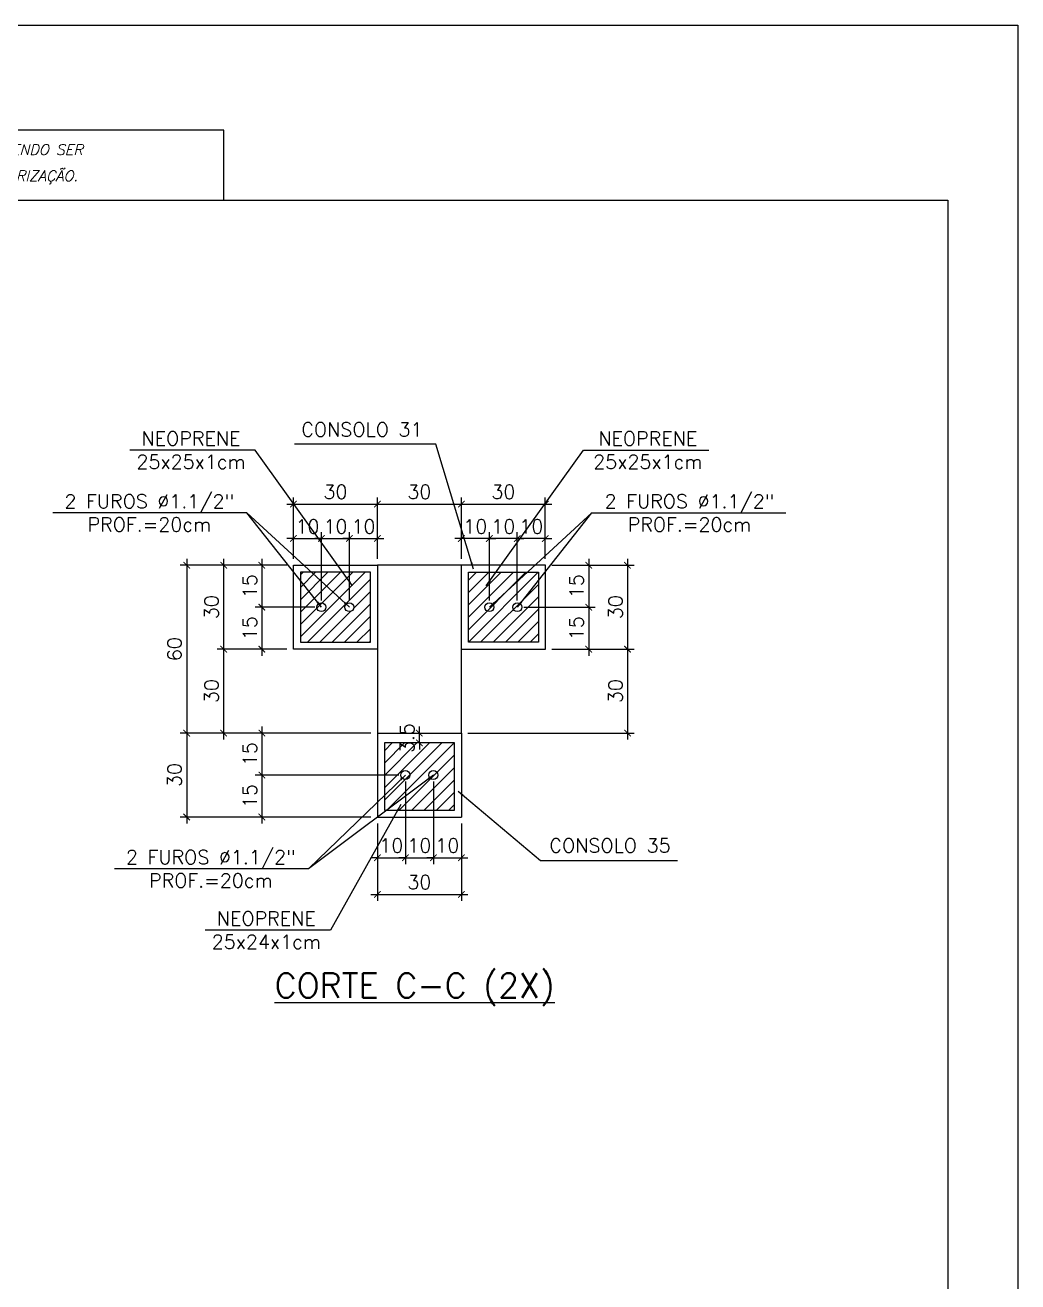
# Model space of a CAD drawing. Header units: centimetres. Extents: x 1658 to 17259, y 8294 to 11444.
# Drawn here: x 5449 to 6513, y 10097 to 11444 of the extents above; entities that cross this region are included whole.
import ezdxf

# ---------------------------------------------------------------- set-up
doc = ezdxf.new("R2010")
doc.units = ezdxf.units.CM
doc.header["$LTSCALE"] = 50
doc.header["$MEASUREMENT"] = 0
doc.header["$PDMODE"] = 67
for name, color, linetype in [('COTAS-PRECON', 1, 'Continuous'), ('FORMATO-PRECON', 2, 'Continuous'), ('HACHURAS-PRECON', 1, 'Continuous'), ('LINHA-01-PRECON', 1, 'Continuous'), ('LINHA-02-PRECON', 2, 'Continuous'), ('LINHA-03-PRECON', 3, 'Continuous'), ('填充', 7, 'Continuous')]:
    doc.layers.add(name, color=color, linetype=linetype)
doc.styles.add('ROMANS', font='ROMANS.SHX', dxfattribs={"oblique": 15, "height": 3})
doc.styles.get("Standard").update_dxf_attribs({"font": 'romans.shx'})
doc.dimstyles.new('ESC75-25', dxfattribs={"dimscale": 0, "dimtxt": 15, "dimasz": 7, "dimexe": 7, "dimexo": 7, "dimgap": 5.5, "dimtad": 1, "dimdec": 1, "dimlfac": 0.333333, "dimdsep": 46, "dimtxsty": 'Standard', "dimblk": 'ARCHTICK', "dimcen": 0.1, "dimdle": 7, "dimclrd": 256, "dimclre": 256, "dimclrt": 2, "dimadec": 0, "dimazin": 0, "dimtfac": 1, "dimtdec": 1, "dimtix": 1, "dimtmove": 2, "dimatfit": 3, "dimfxl": 1, "dimarcsym": 0})
doc.dimstyles.new('ESC75-75', dxfattribs={"dimscale": 0, "dimtxt": 15, "dimasz": 7, "dimexe": 7, "dimexo": 7, "dimgap": 5.5, "dimtad": 1, "dimdec": 1, "dimdsep": 46, "dimtxsty": 'Standard', "dimblk": 'ARCHTICK', "dimcen": 0.1, "dimdle": 7, "dimclrd": 256, "dimclre": 256, "dimclrt": 2, "dimadec": 0, "dimazin": 0, "dimtfac": 1, "dimtdec": 1, "dimtix": 1, "dimtmove": 2, "dimatfit": 3, "dimfxl": 1, "dimarcsym": 0})
pattern_1 = [(45, (8895.836, 11672.476), (-6.629126, 6.629126), [])]

# ---------------------------------------------------------------- blocks, each defined once
blk = doc.blocks.new('A$C2E607E54')
at = {"layer": 'FORMATO-PRECON', "color": 6}
blk.add_line((1835, 4050), (685, 4050), dxfattribs=at)
at = {"layer": 'FORMATO-PRECON'}
for points in [[(0, 4200), (2970, 4200), (2970, 0), (0, 0)], [(685, 3950), (1835, 3950), (1835, 4050), (685, 4050)]]:
    blk.add_lwpolyline(points, close=True, dxfattribs=at)
at = {"layer": 'FORMATO-PRECON', "color": 6}
blk.add_lwpolyline([(100, 3950), (2870, 3950), (2870, 100), (100, 100)], close=True, dxfattribs=at)
at = {"layer": 'FORMATO-PRECON', "style": 'ROMANS', "oblique": 15}
for s, p in [('ESTE DESENHO É DE PROPRIEDADE DA                            NÃO PODENDO SER', (700.8, 4014.4)), ('COPIADO PARCIAL OU TOTALMENTE, NEM CEDIDO A TERCEIROS SEM A PRÉVIA AUTORIZAÇÃO.', (700.8, 3977))]:
    blk.add_text(s, height=15, dxfattribs=at).set_placement(p)
blk = doc.blocks.new('_ArchTick')
at = {"color": 0, "linetype": 'ByBlock', "const_width": 0.15}
blk.add_lwpolyline([(-0.5, -0.5), (0.5, 0.5)], dxfattribs=at)
blk = doc.blocks.new('*D67')
at = {"layer": 'Defpoints', "color": 0, "transparency": 16777216}
for p in [(5826.8, 10930.4), (5736.8, 10864.9), (5826.8, 10864.9)]:
    blk.add_point(p, dxfattribs=at)
at = {"layer": 'LINHA-01-PRECON', "lineweight": -2, "transparency": 16777216}
for p, q in [((5729.8, 10930.4), (5833.8, 10930.4)), ((5736.8, 10871.9), (5736.8, 10937.4)), ((5826.8, 10871.9), (5826.8, 10937.4))]:
    blk.add_line(p, q, dxfattribs=at)
at = {"layer": 'LINHA-01-PRECON', "lineweight": -2, "transparency": 16777216, "xscale": 7, "yscale": 7, "zscale": 7, "rotation": 180}
blk.add_blockref('_ArchTick', (5736.8, 10930.4), dxfattribs=at)
at = {"layer": 'LINHA-01-PRECON', "lineweight": -2, "transparency": 16777216, "xscale": 7, "yscale": 7, "zscale": 7}
blk.add_blockref('_ArchTick', (5826.8, 10930.4), dxfattribs=at)
at = {"layer": 'LINHA-01-PRECON', "color": 2, "transparency": 16777216, "insert": (5781.8, 10943.4), "char_height": 15, "attachment_point": 5}
blk.add_mtext('30', dxfattribs=at)
blk = doc.blocks.new('*D68')
at = {"layer": 'Defpoints', "color": 0, "transparency": 16777216}
for p in [(5916.8, 10930.4), (5826.8, 10864.9), (5916.8, 10864.9)]:
    blk.add_point(p, dxfattribs=at)
at = {"layer": 'LINHA-01-PRECON', "lineweight": -2, "transparency": 16777216}
for p, q in [((5819.8, 10930.4), (5923.8, 10930.4)), ((5826.8, 10871.9), (5826.8, 10937.4)), ((5916.8, 10871.9), (5916.8, 10937.4))]:
    blk.add_line(p, q, dxfattribs=at)
at = {"layer": 'LINHA-01-PRECON', "lineweight": -2, "transparency": 16777216, "xscale": 7, "yscale": 7, "zscale": 7, "rotation": 180}
blk.add_blockref('_ArchTick', (5826.8, 10930.4), dxfattribs=at)
at = {"layer": 'LINHA-01-PRECON', "lineweight": -2, "transparency": 16777216, "xscale": 7, "yscale": 7, "zscale": 7}
blk.add_blockref('_ArchTick', (5916.8, 10930.4), dxfattribs=at)
at = {"layer": 'LINHA-01-PRECON', "color": 2, "transparency": 16777216, "insert": (5871.8, 10943.4), "char_height": 15, "attachment_point": 5}
blk.add_mtext('30', dxfattribs=at)
blk = doc.blocks.new('*D43')
at = {"layer": 'Defpoints', "color": 0, "transparency": 16777216}
for p in [(6006.8, 10930.4), (5916.8, 10864.9), (6006.8, 10864.9)]:
    blk.add_point(p, dxfattribs=at)
at = {"layer": 'LINHA-01-PRECON', "lineweight": -2, "transparency": 16777216}
for p, q in [((5909.8, 10930.4), (6013.8, 10930.4)), ((5916.8, 10871.9), (5916.8, 10937.4)), ((6006.8, 10871.9), (6006.8, 10937.4))]:
    blk.add_line(p, q, dxfattribs=at)
at = {"layer": 'LINHA-01-PRECON', "lineweight": -2, "transparency": 16777216, "xscale": 7, "yscale": 7, "zscale": 7, "rotation": 180}
blk.add_blockref('_ArchTick', (5916.8, 10930.4), dxfattribs=at)
at = {"layer": 'LINHA-01-PRECON', "lineweight": -2, "transparency": 16777216, "xscale": 7, "yscale": 7, "zscale": 7}
blk.add_blockref('_ArchTick', (6006.8, 10930.4), dxfattribs=at)
at = {"layer": 'LINHA-01-PRECON', "color": 2, "transparency": 16777216, "insert": (5961.8, 10943.4), "char_height": 15, "attachment_point": 5}
blk.add_mtext('30', dxfattribs=at)
blk = doc.blocks.new('*D44')
at = {"layer": 'Defpoints', "color": 0, "transparency": 16777216}
for p in [(5766.8, 10893.5), (5736.8, 10864.9), (5766.8, 10819.9)]:
    blk.add_point(p, dxfattribs=at)
at = {"layer": 'LINHA-01-PRECON', "lineweight": -2, "transparency": 16777216}
for p, q in [((5736.8, 10893.5), (5729.8, 10893.5)), ((5736.8, 10871.9), (5736.8, 10900.5)), ((5736.8, 10893.5), (5766.8, 10893.5)), ((5766.8, 10826.9), (5766.8, 10900.5)), ((5766.8, 10893.5), (5773.8, 10893.5))]:
    blk.add_line(p, q, dxfattribs=at)
at = {"layer": 'LINHA-01-PRECON', "lineweight": -2, "transparency": 16777216, "xscale": 7, "yscale": 7, "zscale": 7}
blk.add_blockref('_ArchTick', (5736.8, 10893.5), dxfattribs=at)
at = {"layer": 'LINHA-01-PRECON', "lineweight": -2, "transparency": 16777216, "xscale": 7, "yscale": 7, "zscale": 7, "rotation": 180}
blk.add_blockref('_ArchTick', (5766.8, 10893.5), dxfattribs=at)
at = {"layer": 'LINHA-01-PRECON', "color": 2, "transparency": 16777216, "insert": (5751.8, 10906.5), "char_height": 15, "attachment_point": 5}
blk.add_mtext('10', dxfattribs=at)
blk = doc.blocks.new('*D45')
at = {"layer": 'Defpoints', "color": 0, "transparency": 16777216}
for p in [(5796.8, 10893.5), (5766.8, 10819.9), (5796.8, 10819.9)]:
    blk.add_point(p, dxfattribs=at)
at = {"layer": 'LINHA-01-PRECON', "lineweight": -2, "transparency": 16777216}
for p, q in [((5766.8, 10893.5), (5759.8, 10893.5)), ((5766.8, 10826.9), (5766.8, 10900.5)), ((5766.8, 10893.5), (5796.8, 10893.5)), ((5796.8, 10826.9), (5796.8, 10900.5)), ((5796.8, 10893.5), (5803.8, 10893.5))]:
    blk.add_line(p, q, dxfattribs=at)
at = {"layer": 'LINHA-01-PRECON', "lineweight": -2, "transparency": 16777216, "xscale": 7, "yscale": 7, "zscale": 7}
blk.add_blockref('_ArchTick', (5766.8, 10893.5), dxfattribs=at)
at = {"layer": 'LINHA-01-PRECON', "lineweight": -2, "transparency": 16777216, "xscale": 7, "yscale": 7, "zscale": 7, "rotation": 180}
blk.add_blockref('_ArchTick', (5796.8, 10893.5), dxfattribs=at)
at = {"layer": 'LINHA-01-PRECON', "color": 2, "transparency": 16777216, "insert": (5781.8, 10906.5), "char_height": 15, "attachment_point": 5}
blk.add_mtext('10', dxfattribs=at)
blk = doc.blocks.new('*D46')
at = {"layer": 'Defpoints', "color": 0, "transparency": 16777216}
for p in [(5826.8, 10893.5), (5826.8, 10864.9), (5796.8, 10819.9)]:
    blk.add_point(p, dxfattribs=at)
at = {"layer": 'LINHA-01-PRECON', "lineweight": -2, "transparency": 16777216}
for p, q in [((5796.8, 10893.5), (5789.8, 10893.5)), ((5796.8, 10826.9), (5796.8, 10900.5)), ((5796.8, 10893.5), (5826.8, 10893.5)), ((5826.8, 10871.9), (5826.8, 10900.5)), ((5826.8, 10893.5), (5833.8, 10893.5))]:
    blk.add_line(p, q, dxfattribs=at)
at = {"layer": 'LINHA-01-PRECON', "lineweight": -2, "transparency": 16777216, "xscale": 7, "yscale": 7, "zscale": 7}
blk.add_blockref('_ArchTick', (5796.8, 10893.5), dxfattribs=at)
at = {"layer": 'LINHA-01-PRECON', "lineweight": -2, "transparency": 16777216, "xscale": 7, "yscale": 7, "zscale": 7, "rotation": 180}
blk.add_blockref('_ArchTick', (5826.8, 10893.5), dxfattribs=at)
at = {"layer": 'LINHA-01-PRECON', "color": 2, "transparency": 16777216, "insert": (5811.8, 10906.5), "char_height": 15, "attachment_point": 5}
blk.add_mtext('10', dxfattribs=at)
blk = doc.blocks.new('*D47')
at = {"layer": 'Defpoints', "color": 0, "transparency": 16777216}
for p in [(5976.8, 10893.5), (6006.8, 10864.9), (5976.8, 10819.9)]:
    blk.add_point(p, dxfattribs=at)
at = {"layer": 'LINHA-01-PRECON', "lineweight": -2, "transparency": 16777216}
for p, q in [((5976.8, 10893.5), (5969.8, 10893.5)), ((5976.8, 10826.9), (5976.8, 10900.5)), ((6006.8, 10893.5), (5976.8, 10893.5)), ((6006.8, 10871.9), (6006.8, 10900.5)), ((6006.8, 10893.5), (6013.8, 10893.5))]:
    blk.add_line(p, q, dxfattribs=at)
at = {"layer": 'LINHA-01-PRECON', "lineweight": -2, "transparency": 16777216, "xscale": 7, "yscale": 7, "zscale": 7}
blk.add_blockref('_ArchTick', (5976.8, 10893.5), dxfattribs=at)
at = {"layer": 'LINHA-01-PRECON', "lineweight": -2, "transparency": 16777216, "xscale": 7, "yscale": 7, "zscale": 7, "rotation": 180}
blk.add_blockref('_ArchTick', (6006.8, 10893.5), dxfattribs=at)
at = {"layer": 'LINHA-01-PRECON', "color": 2, "transparency": 16777216, "insert": (5991.8, 10906.5), "char_height": 15, "attachment_point": 5}
blk.add_mtext('10', dxfattribs=at)
blk = doc.blocks.new('*D48')
at = {"layer": 'Defpoints', "color": 0, "transparency": 16777216}
for p in [(5946.8, 10893.5), (5946.8, 10819.9), (5976.8, 10819.9)]:
    blk.add_point(p, dxfattribs=at)
at = {"layer": 'LINHA-01-PRECON', "lineweight": -2, "transparency": 16777216}
for p, q in [((5946.8, 10893.5), (5939.8, 10893.5)), ((5946.8, 10826.9), (5946.8, 10900.5)), ((5976.8, 10893.5), (5946.8, 10893.5)), ((5976.8, 10826.9), (5976.8, 10900.5)), ((5976.8, 10893.5), (5983.8, 10893.5))]:
    blk.add_line(p, q, dxfattribs=at)
at = {"layer": 'LINHA-01-PRECON', "lineweight": -2, "transparency": 16777216, "xscale": 7, "yscale": 7, "zscale": 7}
blk.add_blockref('_ArchTick', (5946.8, 10893.5), dxfattribs=at)
at = {"layer": 'LINHA-01-PRECON', "lineweight": -2, "transparency": 16777216, "xscale": 7, "yscale": 7, "zscale": 7, "rotation": 180}
blk.add_blockref('_ArchTick', (5976.8, 10893.5), dxfattribs=at)
at = {"layer": 'LINHA-01-PRECON', "color": 2, "transparency": 16777216, "insert": (5961.8, 10906.5), "char_height": 15, "attachment_point": 5}
blk.add_mtext('10', dxfattribs=at)
blk = doc.blocks.new('*D49')
at = {"layer": 'Defpoints', "color": 0, "transparency": 16777216}
for p in [(5916.8, 10893.5), (5916.8, 10864.9), (5946.8, 10819.9)]:
    blk.add_point(p, dxfattribs=at)
at = {"layer": 'LINHA-01-PRECON', "lineweight": -2, "transparency": 16777216}
for p, q in [((5916.8, 10893.5), (5909.8, 10893.5)), ((5916.8, 10871.9), (5916.8, 10900.5)), ((5946.8, 10893.5), (5916.8, 10893.5)), ((5946.8, 10826.9), (5946.8, 10900.5)), ((5946.8, 10893.5), (5953.8, 10893.5))]:
    blk.add_line(p, q, dxfattribs=at)
at = {"layer": 'LINHA-01-PRECON', "lineweight": -2, "transparency": 16777216, "xscale": 7, "yscale": 7, "zscale": 7}
blk.add_blockref('_ArchTick', (5916.8, 10893.5), dxfattribs=at)
at = {"layer": 'LINHA-01-PRECON', "lineweight": -2, "transparency": 16777216, "xscale": 7, "yscale": 7, "zscale": 7, "rotation": 180}
blk.add_blockref('_ArchTick', (5946.8, 10893.5), dxfattribs=at)
at = {"layer": 'LINHA-01-PRECON', "color": 2, "transparency": 16777216, "insert": (5931.8, 10906.5), "char_height": 15, "attachment_point": 5}
blk.add_mtext('10', dxfattribs=at)
blk = doc.blocks.new('*D50')
at = {"layer": 'Defpoints', "color": 0, "transparency": 16777216}
for p in [(5736.8, 10864.9), (5702.9, 10819.9), (5766.8, 10819.9)]:
    blk.add_point(p, dxfattribs=at)
at = {"layer": 'LINHA-01-PRECON', "lineweight": -2, "transparency": 16777216}
for p, q in [((5729.8, 10864.9), (5695.9, 10864.9)), ((5702.9, 10871.9), (5702.9, 10812.9)), ((5759.8, 10819.9), (5695.9, 10819.9))]:
    blk.add_line(p, q, dxfattribs=at)
at = {"layer": 'LINHA-01-PRECON', "lineweight": -2, "transparency": 16777216, "xscale": 7, "yscale": 7, "zscale": 7}
for p, rotation in [((5702.9, 10864.9), 90), ((5702.9, 10819.9), 270)]:
    blk.add_blockref('_ArchTick', p, dxfattribs=dict(at, rotation=rotation))
at = {"layer": 'LINHA-01-PRECON', "color": 2, "transparency": 16777216, "insert": (5689.9, 10842.4), "char_height": 15, "attachment_point": 5, "rotation": 90}
blk.add_mtext('15', dxfattribs=at)
blk = doc.blocks.new('*D51')
at = {"layer": 'Defpoints', "color": 0, "transparency": 16777216}
for p in [(5766.8, 10819.9), (5702.9, 10774.9), (5736.8, 10774.9)]:
    blk.add_point(p, dxfattribs=at)
at = {"layer": 'LINHA-01-PRECON', "lineweight": -2, "transparency": 16777216}
for p, q in [((5759.8, 10819.9), (5695.9, 10819.9)), ((5702.9, 10826.9), (5702.9, 10767.9)), ((5729.8, 10774.9), (5695.9, 10774.9))]:
    blk.add_line(p, q, dxfattribs=at)
at = {"layer": 'LINHA-01-PRECON', "lineweight": -2, "transparency": 16777216, "xscale": 7, "yscale": 7, "zscale": 7}
for p, rotation in [((5702.9, 10819.9), 90), ((5702.9, 10774.9), 270)]:
    blk.add_blockref('_ArchTick', p, dxfattribs=dict(at, rotation=rotation))
at = {"layer": 'LINHA-01-PRECON', "color": 2, "transparency": 16777216, "insert": (5689.9, 10797.4), "char_height": 15, "attachment_point": 5, "rotation": 90}
blk.add_mtext('15', dxfattribs=at)
blk = doc.blocks.new('*D52')
at = {"layer": 'Defpoints', "color": 0, "transparency": 16777216}
for p in [(5736.8, 10864.9), (5662, 10774.9), (5736.8, 10774.9)]:
    blk.add_point(p, dxfattribs=at)
at = {"layer": 'LINHA-01-PRECON', "lineweight": -2, "transparency": 16777216}
for p, q in [((5729.8, 10864.9), (5655, 10864.9)), ((5662, 10871.9), (5662, 10767.9)), ((5729.8, 10774.9), (5655, 10774.9))]:
    blk.add_line(p, q, dxfattribs=at)
at = {"layer": 'LINHA-01-PRECON', "lineweight": -2, "transparency": 16777216, "xscale": 7, "yscale": 7, "zscale": 7}
for p, rotation in [((5662, 10864.9), 90), ((5662, 10774.9), 270)]:
    blk.add_blockref('_ArchTick', p, dxfattribs=dict(at, rotation=rotation))
at = {"layer": 'LINHA-01-PRECON', "color": 2, "transparency": 16777216, "insert": (5649, 10819.9), "char_height": 15, "attachment_point": 5, "rotation": 90}
blk.add_mtext('30', dxfattribs=at)
blk = doc.blocks.new('*D53')
at = {"layer": 'Defpoints', "color": 0, "transparency": 16777216}
for p in [(5736.8, 10774.9), (5662, 10684.9), (5826.8, 10684.9)]:
    blk.add_point(p, dxfattribs=at)
at = {"layer": 'LINHA-01-PRECON', "lineweight": -2, "transparency": 16777216}
for p, q in [((5662, 10781.9), (5662, 10677.9)), ((5729.8, 10774.9), (5655, 10774.9)), ((5819.8, 10684.9), (5655, 10684.9))]:
    blk.add_line(p, q, dxfattribs=at)
at = {"layer": 'LINHA-01-PRECON', "lineweight": -2, "transparency": 16777216, "xscale": 7, "yscale": 7, "zscale": 7}
for p, rotation in [((5662, 10774.9), 90), ((5662, 10684.9), 270)]:
    blk.add_blockref('_ArchTick', p, dxfattribs=dict(at, rotation=rotation))
at = {"layer": 'LINHA-01-PRECON', "color": 2, "transparency": 16777216, "insert": (5649, 10729.9), "char_height": 15, "attachment_point": 5, "rotation": 90}
blk.add_mtext('30', dxfattribs=at)
blk = doc.blocks.new('*D54')
at = {"layer": 'Defpoints', "color": 0, "transparency": 16777216}
for p in [(5736.8, 10864.9), (5622.4, 10684.9), (5826.8, 10684.9)]:
    blk.add_point(p, dxfattribs=at)
at = {"layer": 'LINHA-01-PRECON', "lineweight": -2, "transparency": 16777216}
for p, q in [((5729.8, 10864.9), (5615.4, 10864.9)), ((5622.4, 10871.9), (5622.4, 10677.9)), ((5819.8, 10684.9), (5615.4, 10684.9))]:
    blk.add_line(p, q, dxfattribs=at)
at = {"layer": 'LINHA-01-PRECON', "lineweight": -2, "transparency": 16777216, "xscale": 7, "yscale": 7, "zscale": 7}
for p, rotation in [((5622.4, 10864.9), 90), ((5622.4, 10684.9), 270)]:
    blk.add_blockref('_ArchTick', p, dxfattribs=dict(at, rotation=rotation))
at = {"layer": 'LINHA-01-PRECON', "color": 2, "transparency": 16777216, "insert": (5609.4, 10774.9), "char_height": 15, "attachment_point": 5, "rotation": 90}
blk.add_mtext('60', dxfattribs=at)
blk = doc.blocks.new('*D55')
at = {"layer": 'Defpoints', "color": 0, "transparency": 16777216}
for p in [(5826.8, 10684.9), (5622.4, 10594.9), (5826.8, 10594.9)]:
    blk.add_point(p, dxfattribs=at)
at = {"layer": 'LINHA-01-PRECON', "lineweight": -2, "transparency": 16777216}
for p, q in [((5622.4, 10691.9), (5622.4, 10587.9)), ((5819.8, 10684.9), (5615.4, 10684.9)), ((5819.8, 10594.9), (5615.4, 10594.9))]:
    blk.add_line(p, q, dxfattribs=at)
at = {"layer": 'LINHA-01-PRECON', "lineweight": -2, "transparency": 16777216, "xscale": 7, "yscale": 7, "zscale": 7}
for p, rotation in [((5622.4, 10684.9), 90), ((5622.4, 10594.9), 270)]:
    blk.add_blockref('_ArchTick', p, dxfattribs=dict(at, rotation=rotation))
at = {"layer": 'LINHA-01-PRECON', "color": 2, "transparency": 16777216, "insert": (5609.4, 10639.9), "char_height": 15, "attachment_point": 5, "rotation": 90}
blk.add_mtext('30', dxfattribs=at)
blk = doc.blocks.new('*D56')
at = {"layer": 'Defpoints', "color": 0, "transparency": 16777216}
for p in [(5826.8, 10684.9), (5702.9, 10639.9), (5856.8, 10639.9)]:
    blk.add_point(p, dxfattribs=at)
at = {"layer": 'LINHA-01-PRECON', "lineweight": -2, "transparency": 16777216}
for p, q in [((5702.9, 10691.9), (5702.9, 10632.9)), ((5819.8, 10684.9), (5695.9, 10684.9)), ((5849.8, 10639.9), (5695.9, 10639.9))]:
    blk.add_line(p, q, dxfattribs=at)
at = {"layer": 'LINHA-01-PRECON', "lineweight": -2, "transparency": 16777216, "xscale": 7, "yscale": 7, "zscale": 7}
for p, rotation in [((5702.9, 10684.9), 90), ((5702.9, 10639.9), 270)]:
    blk.add_blockref('_ArchTick', p, dxfattribs=dict(at, rotation=rotation))
at = {"layer": 'LINHA-01-PRECON', "color": 2, "transparency": 16777216, "insert": (5689.9, 10662.4), "char_height": 15, "attachment_point": 5, "rotation": 90}
blk.add_mtext('15', dxfattribs=at)
blk = doc.blocks.new('*D57')
at = {"layer": 'Defpoints', "color": 0, "transparency": 16777216}
for p in [(5856.8, 10639.9), (5702.9, 10594.9), (5826.8, 10594.9)]:
    blk.add_point(p, dxfattribs=at)
at = {"layer": 'LINHA-01-PRECON', "lineweight": -2, "transparency": 16777216}
for p, q in [((5702.9, 10646.9), (5702.9, 10587.9)), ((5849.8, 10639.9), (5695.9, 10639.9)), ((5819.8, 10594.9), (5695.9, 10594.9))]:
    blk.add_line(p, q, dxfattribs=at)
at = {"layer": 'LINHA-01-PRECON', "lineweight": -2, "transparency": 16777216, "xscale": 7, "yscale": 7, "zscale": 7}
for p, rotation in [((5702.9, 10639.9), 90), ((5702.9, 10594.9), 270)]:
    blk.add_blockref('_ArchTick', p, dxfattribs=dict(at, rotation=rotation))
at = {"layer": 'LINHA-01-PRECON', "color": 2, "transparency": 16777216, "insert": (5689.9, 10617.4), "char_height": 15, "attachment_point": 5, "rotation": 90}
blk.add_mtext('15', dxfattribs=at)
blk = doc.blocks.new('*D58')
at = {"layer": 'Defpoints', "color": 0, "transparency": 16777216}
for p in [(5856.8, 10639.9), (5826.8, 10594.9), (5856.8, 10551.3)]:
    blk.add_point(p, dxfattribs=at)
at = {"layer": 'LINHA-01-PRECON', "lineweight": -2, "transparency": 16777216}
for p, q in [((5856.8, 10632.9), (5856.8, 10544.3)), ((5826.8, 10587.9), (5826.8, 10544.3)), ((5826.8, 10551.3), (5819.8, 10551.3)), ((5826.8, 10551.3), (5856.8, 10551.3)), ((5856.8, 10551.3), (5863.8, 10551.3))]:
    blk.add_line(p, q, dxfattribs=at)
at = {"layer": 'LINHA-01-PRECON', "lineweight": -2, "transparency": 16777216, "xscale": 7, "yscale": 7, "zscale": 7}
blk.add_blockref('_ArchTick', (5826.8, 10551.3), dxfattribs=at)
at = {"layer": 'LINHA-01-PRECON', "lineweight": -2, "transparency": 16777216, "xscale": 7, "yscale": 7, "zscale": 7, "rotation": 180}
blk.add_blockref('_ArchTick', (5856.8, 10551.3), dxfattribs=at)
at = {"layer": 'LINHA-01-PRECON', "color": 2, "transparency": 16777216, "insert": (5841.8, 10564.3), "char_height": 15, "attachment_point": 5}
blk.add_mtext('10', dxfattribs=at)
blk = doc.blocks.new('*D59')
at = {"layer": 'Defpoints', "color": 0, "transparency": 16777216}
for p in [(5856.8, 10639.9), (5886.8, 10639.9), (5886.8, 10551.3)]:
    blk.add_point(p, dxfattribs=at)
at = {"layer": 'LINHA-01-PRECON', "lineweight": -2, "transparency": 16777216}
for p, q in [((5856.8, 10632.9), (5856.8, 10544.3)), ((5886.8, 10632.9), (5886.8, 10544.3)), ((5856.8, 10551.3), (5849.8, 10551.3)), ((5856.8, 10551.3), (5886.8, 10551.3)), ((5886.8, 10551.3), (5893.8, 10551.3))]:
    blk.add_line(p, q, dxfattribs=at)
at = {"layer": 'LINHA-01-PRECON', "lineweight": -2, "transparency": 16777216, "xscale": 7, "yscale": 7, "zscale": 7}
blk.add_blockref('_ArchTick', (5856.8, 10551.3), dxfattribs=at)
at = {"layer": 'LINHA-01-PRECON', "lineweight": -2, "transparency": 16777216, "xscale": 7, "yscale": 7, "zscale": 7, "rotation": 180}
blk.add_blockref('_ArchTick', (5886.8, 10551.3), dxfattribs=at)
at = {"layer": 'LINHA-01-PRECON', "color": 2, "transparency": 16777216, "insert": (5871.8, 10564.3), "char_height": 15, "attachment_point": 5}
blk.add_mtext('10', dxfattribs=at)
blk = doc.blocks.new('*D60')
at = {"layer": 'Defpoints', "color": 0, "transparency": 16777216}
for p in [(5886.8, 10639.9), (5916.8, 10594.9), (5916.8, 10551.3)]:
    blk.add_point(p, dxfattribs=at)
at = {"layer": 'LINHA-01-PRECON', "lineweight": -2, "transparency": 16777216}
for p, q in [((5886.8, 10632.9), (5886.8, 10544.3)), ((5916.8, 10587.9), (5916.8, 10544.3)), ((5886.8, 10551.3), (5879.8, 10551.3)), ((5886.8, 10551.3), (5916.8, 10551.3)), ((5916.8, 10551.3), (5923.8, 10551.3))]:
    blk.add_line(p, q, dxfattribs=at)
at = {"layer": 'LINHA-01-PRECON', "lineweight": -2, "transparency": 16777216, "xscale": 7, "yscale": 7, "zscale": 7}
blk.add_blockref('_ArchTick', (5886.8, 10551.3), dxfattribs=at)
at = {"layer": 'LINHA-01-PRECON', "lineweight": -2, "transparency": 16777216, "xscale": 7, "yscale": 7, "zscale": 7, "rotation": 180}
blk.add_blockref('_ArchTick', (5916.8, 10551.3), dxfattribs=at)
at = {"layer": 'LINHA-01-PRECON', "color": 2, "transparency": 16777216, "insert": (5901.8, 10564.3), "char_height": 15, "attachment_point": 5}
blk.add_mtext('10', dxfattribs=at)
blk = doc.blocks.new('*D61')
at = {"layer": 'Defpoints', "color": 0, "transparency": 16777216}
for p in [(5826.8, 10594.9), (5916.8, 10594.9), (5916.8, 10511.9)]:
    blk.add_point(p, dxfattribs=at)
at = {"layer": 'LINHA-01-PRECON', "lineweight": -2, "transparency": 16777216}
for p, q in [((5826.8, 10587.9), (5826.8, 10504.9)), ((5916.8, 10587.9), (5916.8, 10504.9)), ((5819.8, 10511.9), (5923.8, 10511.9))]:
    blk.add_line(p, q, dxfattribs=at)
at = {"layer": 'LINHA-01-PRECON', "lineweight": -2, "transparency": 16777216, "xscale": 7, "yscale": 7, "zscale": 7, "rotation": 180}
blk.add_blockref('_ArchTick', (5826.8, 10511.9), dxfattribs=at)
at = {"layer": 'LINHA-01-PRECON', "lineweight": -2, "transparency": 16777216, "xscale": 7, "yscale": 7, "zscale": 7}
blk.add_blockref('_ArchTick', (5916.8, 10511.9), dxfattribs=at)
at = {"layer": 'LINHA-01-PRECON', "color": 2, "transparency": 16777216, "insert": (5871.8, 10524.9), "char_height": 15, "attachment_point": 5}
blk.add_mtext('30', dxfattribs=at)
blk = doc.blocks.new('*D62')
at = {"layer": 'Defpoints', "color": 0, "transparency": 16777216}
for p in [(6006.8, 10864.9), (5976.8, 10819.9), (6053.3, 10819.9)]:
    blk.add_point(p, dxfattribs=at)
at = {"layer": 'LINHA-01-PRECON', "lineweight": -2, "transparency": 16777216}
for p, q in [((6013.8, 10864.9), (6060.3, 10864.9)), ((6053.3, 10871.9), (6053.3, 10812.9)), ((5983.8, 10819.9), (6060.3, 10819.9))]:
    blk.add_line(p, q, dxfattribs=at)
at = {"layer": 'LINHA-01-PRECON', "lineweight": -2, "transparency": 16777216, "xscale": 7, "yscale": 7, "zscale": 7}
for p, rotation in [((6053.3, 10864.9), 90), ((6053.3, 10819.9), 270)]:
    blk.add_blockref('_ArchTick', p, dxfattribs=dict(at, rotation=rotation))
at = {"layer": 'LINHA-01-PRECON', "color": 2, "transparency": 16777216, "insert": (6040.3, 10842.4), "char_height": 15, "attachment_point": 5, "rotation": 90}
blk.add_mtext('15', dxfattribs=at)
blk = doc.blocks.new('*D63')
at = {"layer": 'Defpoints', "color": 0, "transparency": 16777216}
for p in [(5976.8, 10819.9), (6006.8, 10774.9), (6053.3, 10774.9)]:
    blk.add_point(p, dxfattribs=at)
at = {"layer": 'LINHA-01-PRECON', "lineweight": -2, "transparency": 16777216}
for p, q in [((5983.8, 10819.9), (6060.3, 10819.9)), ((6053.3, 10826.9), (6053.3, 10767.9)), ((6013.8, 10774.9), (6060.3, 10774.9))]:
    blk.add_line(p, q, dxfattribs=at)
at = {"layer": 'LINHA-01-PRECON', "lineweight": -2, "transparency": 16777216, "xscale": 7, "yscale": 7, "zscale": 7}
for p, rotation in [((6053.3, 10819.9), 90), ((6053.3, 10774.9), 270)]:
    blk.add_blockref('_ArchTick', p, dxfattribs=dict(at, rotation=rotation))
at = {"layer": 'LINHA-01-PRECON', "color": 2, "transparency": 16777216, "insert": (6040.3, 10797.4), "char_height": 15, "attachment_point": 5, "rotation": 90}
blk.add_mtext('15', dxfattribs=at)
blk = doc.blocks.new('*D64')
at = {"layer": 'Defpoints', "color": 0, "transparency": 16777216}
for p in [(6006.8, 10864.9), (6006.8, 10774.9), (6094.9, 10774.9)]:
    blk.add_point(p, dxfattribs=at)
at = {"layer": 'LINHA-01-PRECON', "lineweight": -2, "transparency": 16777216}
for p, q in [((6013.8, 10864.9), (6101.9, 10864.9)), ((6094.9, 10871.9), (6094.9, 10767.9)), ((6013.8, 10774.9), (6101.9, 10774.9))]:
    blk.add_line(p, q, dxfattribs=at)
at = {"layer": 'LINHA-01-PRECON', "lineweight": -2, "transparency": 16777216, "xscale": 7, "yscale": 7, "zscale": 7}
for p, rotation in [((6094.9, 10864.9), 90), ((6094.9, 10774.9), 270)]:
    blk.add_blockref('_ArchTick', p, dxfattribs=dict(at, rotation=rotation))
at = {"layer": 'LINHA-01-PRECON', "color": 2, "transparency": 16777216, "insert": (6081.9, 10819.9), "char_height": 15, "attachment_point": 5, "rotation": 90}
blk.add_mtext('30', dxfattribs=at)
blk = doc.blocks.new('*D65')
at = {"layer": 'Defpoints', "color": 0, "transparency": 16777216}
for p in [(6006.8, 10774.9), (5916.8, 10684.9), (6094.9, 10684.9)]:
    blk.add_point(p, dxfattribs=at)
at = {"layer": 'LINHA-01-PRECON', "lineweight": -2, "transparency": 16777216}
for p, q in [((6094.9, 10781.9), (6094.9, 10677.9)), ((6013.8, 10774.9), (6101.9, 10774.9)), ((5923.8, 10684.9), (6101.9, 10684.9))]:
    blk.add_line(p, q, dxfattribs=at)
at = {"layer": 'LINHA-01-PRECON', "lineweight": -2, "transparency": 16777216, "xscale": 7, "yscale": 7, "zscale": 7}
for p, rotation in [((6094.9, 10774.9), 90), ((6094.9, 10684.9), 270)]:
    blk.add_blockref('_ArchTick', p, dxfattribs=dict(at, rotation=rotation))
at = {"layer": 'LINHA-01-PRECON', "color": 2, "transparency": 16777216, "insert": (6081.9, 10729.9), "char_height": 15, "attachment_point": 5, "rotation": 90}
blk.add_mtext('30', dxfattribs=at)
blk = doc.blocks.new('*D66')
at = {"layer": 'Defpoints', "color": 0, "transparency": 16777216}
for p in [(5871.8, 10684.9), (5871.8, 10684.9), (5871.8, 10674.4)]:
    blk.add_point(p, dxfattribs=at)
at = {"layer": 'LINHA-01-PRECON', "lineweight": -2, "transparency": 16777216}
for p, q in [((5871.8, 10684.9), (5871.8, 10691.9)), ((5871.8, 10674.4), (5871.8, 10684.9)), ((5871.8, 10674.4), (5871.8, 10667.4))]:
    blk.add_line(p, q, dxfattribs=at)
at = {"layer": 'LINHA-01-PRECON', "lineweight": -2, "transparency": 16777216, "xscale": 7, "yscale": 7, "zscale": 7}
for p, rotation in [((5871.8, 10684.9), 270), ((5871.8, 10674.4), 90)]:
    blk.add_blockref('_ArchTick', p, dxfattribs=dict(at, rotation=rotation))
at = {"layer": 'LINHA-01-PRECON', "color": 2, "transparency": 16777216, "insert": (5858.8, 10679.6), "char_height": 15, "attachment_point": 5, "rotation": 90}
blk.add_mtext('3.5', dxfattribs=at)

msp = doc.modelspace()

# ---------------------------------------------------------------- hatches: boundary and pattern name
at = {"layer": '填充'}
h = msp.add_hatch(dxfattribs=at)
h.set_pattern_fill('ANSI31', color=1, scale=75)
h.set_pattern_definition(pattern_1)
h.paths.add_polyline_path([(5744.32, 10857.4), (5744.32, 10782.4), (5819.32, 10782.4), (5819.32, 10857.4)])
h.paths.add_polyline_path([(5801.61, 10819.9, -1), (5792.03, 10819.9, -1)], flags=16)
h = msp.add_hatch(dxfattribs=at)
h.set_pattern_fill('ANSI31', color=1, scale=75)
h.set_pattern_definition(pattern_1)
h.paths.add_polyline_path([(5924.32, 10857.4), (5924.32, 10782.4), (5999.32, 10782.4), (5999.32, 10857.4)])
h = msp.add_hatch(dxfattribs=at)
h.set_pattern_fill('ANSI31', color=1, scale=75)
h.set_pattern_definition(pattern_1)
h.paths.add_polyline_path([(5834.32, 10674.4), (5834.32, 10602.4), (5909.32, 10602.4), (5909.32, 10674.4)])

# ---------------------------------------------------------------- linework, layer by layer
at = {"layer": 'LINHA-02-PRECON'}
for p, q in [((5736.82, 10774.9), (5736.82, 10864.9)), ((5736.82, 10864.9), (5826.82, 10864.9)), ((6006.82, 10864.9), (5916.82, 10864.9)), ((6006.82, 10774.9), (6006.82, 10864.9)), ((5744.32, 10857.4), (5744.32, 10782.4)), ((5819.32, 10857.4), (5744.32, 10857.4)), ((5819.32, 10782.4), (5819.32, 10857.4)), ((5924.32, 10782.4), (5924.32, 10857.4)), ((5924.32, 10857.4), (5999.32, 10857.4)), ((5999.32, 10857.4), (5999.32, 10782.4)), ((5744.32, 10782.4), (5819.32, 10782.4)), ((5999.32, 10782.4), (5924.32, 10782.4)), ((5826.82, 10774.9), (5736.82, 10774.9)), ((5916.82, 10774.9), (6006.82, 10774.9)), ((5826.82, 10684.9), (5916.82, 10684.9)), ((5826.82, 10684.9), (5826.82, 10594.9)), ((5834.32, 10674.4), (5834.32, 10602.4)), ((5909.32, 10674.4), (5834.32, 10674.4)), ((5909.32, 10602.4), (5909.32, 10674.4)), ((5916.82, 10684.9), (5916.82, 10594.9)), ((5826.82, 10594.9), (5916.82, 10594.9)), ((5834.32, 10602.4), (5909.32, 10602.4))]:
    msp.add_line(p, q, dxfattribs=at)
for centre, radius in [((5766.82, 10819.9), 4.79), ((5796.82, 10819.9), 4.79), ((5946.82, 10819.9), 4.79), ((5976.82, 10819.9), 4.79), ((5856.82, 10639.9), 4.8), ((5886.82, 10639.9), 4.8)]:
    msp.add_circle(centre, radius, dxfattribs=at)
at = {"layer": 'LINHA-03-PRECON'}
for p, q in [((5916.82, 10864.9), (5826.82, 10864.9)), ((5826.82, 10864.9), (5826.82, 10684.9)), ((5916.82, 10684.9), (5916.82, 10864.9))]:
    msp.add_line(p, q, dxfattribs=at)

# ---------------------------------------------------------------- block references
at = {"layer": 'HACHURAS-PRECON', "xscale": 0.7499999999999996, "yscale": 0.7499999999999996, "zscale": 0.7499999999999996}
msp.add_blockref('A$C2E607E54', (4285.86, 8293.94), dxfattribs=at)

# ---------------------------------------------------------------- texts
at = {"layer": 'COTAS-PRECON', "color": 2, "char_height": 15, "attachment_point": 5}
for s, insert in [('\\A1;CONSOLO 31', (5810.16, 11010.53, 0.04)), ('\\A1;NEOPRENE\\P25x25x1cm', (5626.99, 10988.4)), ('\\A1;NEOPRENE\\P25x25x1cm', (6116.66, 10988.4)), ('\\A1;2 FUROS %%C1.1/2"\\PPROF.=20cm', (5582.29, 10920.88)), ('\\A1;2 FUROS %%C1.1/2"\\PPROF.=20cm', (6161.35, 10920.88)), ('\\A1;CONSOLO 35', (6076.18, 10564.32)), ('\\A1;2 FUROS %%C1.1/2"\\PPROF.=20cm', (5648.25, 10539.21)), ('\\A1;NEOPRENE\\P25x24x1cm', (5707.7, 10473.46))]:
    msp.add_mtext(s, dxfattribs=dict(at, insert=insert))
at = {"layer": 'LINHA-01-PRECON', "color": 4, "insert": (5866.72, 10409.91, -0.02), "char_height": 26.25, "attachment_point": 5}
msp.add_mtext('{\\LCORTE C-C (2X)}', dxfattribs=at)

# ---------------------------------------------------------------- dimensions: what is measured, and where the dimension line sits
at = {"layer": 'LINHA-01-PRECON'}
for base, p1, p2, picture, middle in [((5826.82, 10930.41), (5736.82, 10864.9), (5826.82, 10864.9), '*D67', (5781.82, 10943.41)), ((5916.82, 10930.41), (5826.82, 10864.9), (5916.82, 10864.9), '*D68', (5871.82, 10943.41)), ((6006.82, 10930.41), (5916.82, 10864.9), (6006.82, 10864.9), '*D43', (5961.82, 10943.41)), ((5766.82, 10893.47), (5736.82, 10864.9), (5766.82, 10819.9), '*D44', (5751.82, 10906.47)), ((5796.82, 10893.47), (5766.82, 10819.9), (5796.82, 10819.9), '*D45', (5781.82, 10906.47)), ((5826.82, 10893.47), (5796.82, 10819.9), (5826.82, 10864.9), '*D46', (5811.82, 10906.47)), ((5856.82, 10551.32), (5826.82, 10594.9), (5856.82, 10639.9), '*D58', (5841.82, 10564.32)), ((5886.82, 10551.32), (5856.82, 10639.9), (5886.82, 10639.9), '*D59', (5871.82, 10564.32)), ((5916.82, 10551.32), (5886.82, 10639.9), (5916.82, 10594.9), '*D60', (5901.82, 10564.32)), ((5916.82, 10511.95), (5826.82, 10594.9), (5916.82, 10594.9), '*D61', (5871.82, 10524.95))]:
    dim = msp.add_linear_dim(base=base, p1=p1, p2=p2, dimstyle='ESC75-25', override={"dimscale": 1}, dxfattribs=at)
    dim.commit()
    dim.dimension.update_dxf_attribs({"geometry": picture, "text_midpoint": middle})
for base, p1, p2, angle, picture, middle in [((5916.82, 10893.47), (5946.82, 10819.9), (5916.82, 10864.9), 180, '*D49', (5931.82, 10906.47)), ((5946.82, 10893.47), (5976.82, 10819.9), (5946.82, 10819.9), 180, '*D48', (5961.82, 10906.47)), ((5976.82, 10893.47), (6006.82, 10864.9), (5976.82, 10819.9), 180, '*D47', (5991.82, 10906.47)), ((5622.41, 10684.9), (5736.82, 10864.9), (5826.82, 10684.9), 90, '*D54', (5609.41, 10774.9)), ((5662.01, 10774.9), (5736.82, 10864.9), (5736.82, 10774.9), 90, '*D52', (5649.01, 10819.9)), ((5702.86, 10819.9), (5736.82, 10864.9), (5766.82, 10819.9), 90, '*D50', (5689.86, 10842.4)), ((6053.29, 10819.9), (6006.82, 10864.9), (5976.82, 10819.9), 90, '*D62', (6040.29, 10842.4)), ((6094.87, 10774.9), (6006.82, 10864.9), (6006.82, 10774.9), 90, '*D64', (6081.87, 10819.9)), ((5702.86, 10774.9), (5766.82, 10819.9), (5736.82, 10774.9), 90, '*D51', (5689.86, 10797.4)), ((6053.29, 10774.9), (5976.82, 10819.9), (6006.82, 10774.9), 90, '*D63', (6040.29, 10797.4)), ((5662.01, 10684.9), (5736.82, 10774.9), (5826.82, 10684.9), 90, '*D53', (5649.01, 10729.9)), ((6094.87, 10684.9), (6006.82, 10774.9), (5916.82, 10684.9), 90, '*D65', (6081.87, 10729.9)), ((5622.41, 10594.9), (5826.82, 10684.9), (5826.82, 10594.9), 90, '*D55', (5609.41, 10639.9)), ((5702.86, 10639.9), (5826.82, 10684.9), (5856.82, 10639.9), 90, '*D56', (5689.86, 10662.4)), ((5871.82, 10684.9), (5871.82, 10674.4), (5871.82, 10684.9), 90, '*D66', (5858.82, 10679.65)), ((5702.86, 10594.9), (5856.82, 10639.9), (5826.82, 10594.9), 90, '*D57', (5689.86, 10617.4))]:
    dim = msp.add_linear_dim(base=base, p1=p1, p2=p2, angle=angle, dimstyle='ESC75-25', override={"dimscale": 1}, dxfattribs=at)
    dim.commit()
    dim.dimension.update_dxf_attribs({"geometry": picture, "text_midpoint": middle})

# ---------------------------------------------------------------- leaders
at = {"layer": 'COTAS-PRECON'}
for points in [[(5800.15, 10842.87), (5695.82, 10988.4), (5561.51, 10988.4)], [(5929.78, 10860.82, 0.02), (5889.44, 10994.54, 0.02), (5737.83, 10994.54, 0.02)], [(5943.49, 10842.87), (6047.82, 10988.4), (6182.13, 10988.4)], [(5766.82, 10819.9), (5686.82, 10920.88), (5478.93, 10920.88)], [(5976.82, 10819.9), (6056.82, 10920.88), (6264.71, 10920.88)], [(5856.82, 10639.9), (5752.78, 10539.21), (5544.89, 10539.21)], [(5913.23, 10622.51, -0.02), (6001.48, 10548.34, -0.02), (6148.52, 10548.34, -0.02)], [(5852.03, 10608.25), (5776.53, 10473.46), (5642.22, 10473.46)]]:
    msp.add_leader(points, dimstyle='ESC75-75', override={"dimscale": 1}, dxfattribs=at)
at = {"layer": 'LINHA-01-PRECON'}
for points in [[(5796.82, 10819.9), (5686.82, 10920.88)], [(5946.82, 10819.9), (6056.82, 10920.88)], [(5886.82, 10639.9), (5752.78, 10539.21)]]:
    msp.add_leader(points, dimstyle='ESC75-25', override={"dimscale": 1}, dxfattribs=at)

doc.saveas('drawing.dxf')
